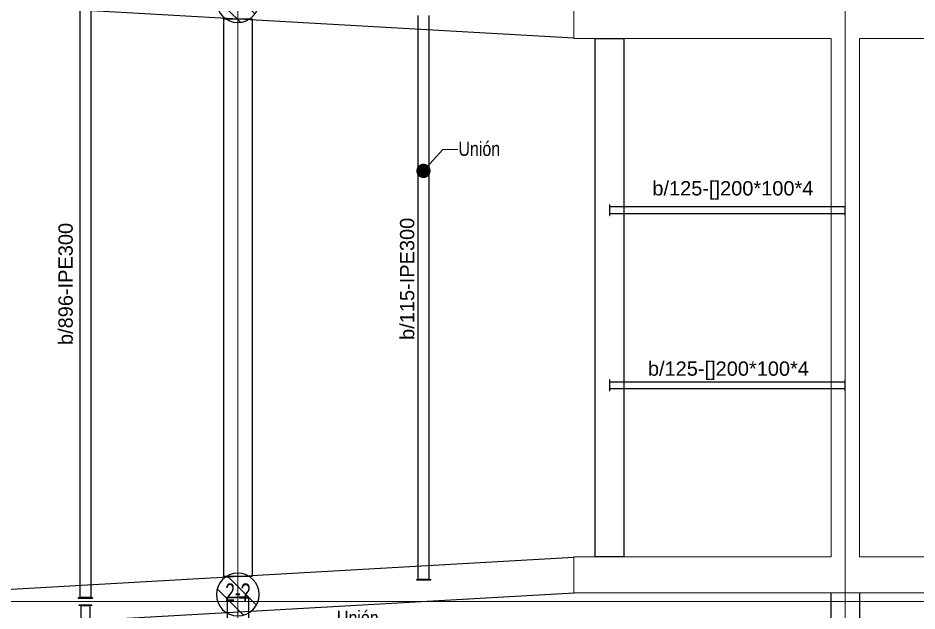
# Model space of a CAD drawing. Extents: x 7536 to 102814, y -9868 to 35131.
# Drawn here: x 44257 to 56836, y 14325 to 22618 of the extents above; entities that cross this region are included whole.
import ezdxf
from ezdxf.enums import TextEntityAlignment as Align

# ---------------------------------------------------------------- set-up
doc = ezdxf.new("R2010")
doc.units = 0
doc.header["$LTSCALE"] = 0.4
doc.linetypes.add('DXK_LINE_DOT2', pattern=[3.9198, 1.9599, -1.9599])
doc.linetypes.add('Grid Line', pattern=[3.33375, 1.905, -0.47625, 0.47625, -0.47625])
doc.layers.add('COTAS', color=8, linetype='Continuous')
doc.layers.add('VIGAS', color=8, linetype='Continuous')
for name, color, linetype, lineweight in [('E_COLUMNAS', 1, 'Continuous', 18), ('E_COLUMNAS-1', 1, 'Continuous', 25), ('E_COLUMNAS-3', 1, 'Continuous', 35), ('E_EJES-1', 8, 'Grid Line', 9), ('E_TEXTO', 3, 'Continuous', 9), ('E_VIGAS-1', 254, 'Continuous', 25), ('E_VIGAS-2', 5, 'Continuous', 25), ('I-WALL-1', 2, 'Continuous', 18)]:
    doc.layers.add(name, color=color, linetype=linetype, lineweight=lineweight)
doc.styles.add('CX', font='ARIALUNI.ttf', dxfattribs={"width": 0.8, "height": 300})
doc.styles.add('VERDANA', font='arial.ttf')

# ---------------------------------------------------------------- blocks, each defined once
blk = doc.blocks.new('EST_SCM_COLUMNA-SECCION-CIRCULAR - EST_SCM_COLUMNA-CONCRETO-CIRCULAR_Ø_60cm-2120762-_6_00m_N_E_-NIVEL-2 DOC')
at = {"layer": 'E_COLUMNAS'}
h = blk.add_hatch(dxfattribs=at)
h.set_pattern_fill('FP_21', color=256, style=0, pattern_type=2)
h.set_pattern_definition([(135, (48.662, -157.562), (-0.15909903, -0.15909903), [])])
h.paths.add_polyline_path([(0, -0.3), (0.059, -0.294), (0.115, -0.277), (0.167, -0.249), (0.212, -0.212), (0.249, -0.167), (0.277, -0.115), (0.294, -0.059), (0.3, 0), (0.293, 0.062), (0.277, 0.115), (0.249, 0.167), (0.212, 0.212), (0.167, 0.249), (0.115, 0.277), (0.059, 0.294), (0, 0.3), (-0.059, 0.294), (-0.115, 0.277), (-0.167, 0.249), (-0.212, 0.212), (-0.249, 0.167), (-0.277, 0.115), (-0.294, 0.059), (-0.3, 0), (-0.294, -0.059), (-0.277, -0.115), (-0.249, -0.167), (-0.212, -0.212), (-0.167, -0.249), (-0.115, -0.277), (-0.059, -0.294)])
at = {"layer": 'E_COLUMNAS-1'}
for start, end in [(360, 180), (180, 360)]:
    blk.add_arc((0, 0), 0.3, start, end, dxfattribs=at)
blk = doc.blocks.new('EST_SCM_COLUMNA-SECCION-CIRCULAR - EST_SCM_COLUMNA-CONCRETO-CIRCULAR_Ø_60cm-V19-_6_00m_N_E_-NIVEL-2 DOC')
at = {"layer": 'E_COLUMNAS'}
h = blk.add_hatch(dxfattribs=at)
h.set_pattern_fill('FP_22', color=256, style=0, pattern_type=2)
h.set_pattern_definition([(135, (48.662, -149.262), (-0.15909903, -0.15909903), [])])
h.paths.add_polyline_path([(0, -0.3), (0.059, -0.294), (0.115, -0.277), (0.167, -0.249), (0.212, -0.212), (0.249, -0.167), (0.277, -0.115), (0.294, -0.059), (0.3, 0), (0.293, 0.062), (0.277, 0.115), (0.249, 0.167), (0.212, 0.212), (0.167, 0.249), (0.115, 0.277), (0.059, 0.294), (0, 0.3), (-0.059, 0.294), (-0.115, 0.277), (-0.167, 0.249), (-0.212, 0.212), (-0.249, 0.167), (-0.277, 0.115), (-0.294, 0.059), (-0.3, 0), (-0.294, -0.059), (-0.277, -0.115), (-0.249, -0.167), (-0.212, -0.212), (-0.167, -0.249), (-0.115, -0.277), (-0.059, -0.294)])
at = {"layer": 'E_COLUMNAS-1'}
for start, end in [(360, 180), (180, 360)]:
    blk.add_arc((0, 0), 0.3, start, end, dxfattribs=at)
blk = doc.blocks.new('CX')
at = {"layer": 'E_TEXTO', "color": 3, "style": 'CX', "width": 0.7}
blk.add_attdef('CX', text='', height=200, dxfattribs=at).set_placement((0, 0), align=Align.MIDDLE_CENTER)

msp = doc.modelspace()

# ---------------------------------------------------------------- linework, layer by layer
at = {"layer": 'COTAS'}
for points in [[(47314.1, 14510.9), (47182.4, 14510.9), (47182.4, 14518.6), (47332.4, 14518.6)], [(47350.6, 14510.9), (47482.4, 14510.9), (47482.4, 14518.6), (47332.4, 14518.6)]]:
    msp.add_lwpolyline(points, dxfattribs=at)
at = {"layer": 'E_EJES-1'}
for p, q in [((47332.4, 3740.4), (47332.4, 34230.5)), ((55832.4, 3740.4), (55832.4, 34230.5)), ((8436, 14455.7), (101914.5, 14455.7))]:
    msp.add_line(p, q, dxfattribs=at)
at = {"layer": 'E_TEXTO', "color": 4}
for p, q in [((49930, 20480), (50200.6, 20778)), ((50200.6, 20778), (50410.3, 20778))]:
    msp.add_line(p, q, dxfattribs=at)
at = {"layer": 'E_TEXTO', "color": 4, "const_width": 100}
msp.add_lwpolyline([(49880, 20480, 1), (49980, 20480, 1)], format="xyb", close=True, dxfattribs=at)
at = {"layer": 'E_VIGAS-1', "color": 30, "true_color": 0xf26722}
for p, q in [((47132.4, 22605.6), (47132.4, 14812.4)), ((47132.4, 22605.6), (47532.4, 22605.6)), ((47532.4, 22605.6), (47532.4, 14812.4)), ((47132.4, 14812.4), (47532.4, 14812.4))]:
    msp.add_line(p, q, dxfattribs=at)
for points in [[(52732.6, 15080.8), (52332.6, 15080.8), (52332.6, 22330.8), (52732.6, 22330.8), (52732.6, 15080.8)], [(56032.6, 14580.8), (56032.6, 13828.1), (56032.6, 13823.2), (55632.6, 13823.2), (55632.6, 13828.1), (55632.6, 14580.8)]]:
    msp.add_lwpolyline(points, dxfattribs=at)
at = {"layer": 'E_VIGAS-2', "color": 30, "true_color": 0xf26722}
for p, q in [((52032.6, 22336.1), (38825.3, 23085.8)), ((52121.7, 14580.8), (38832.6, 13827.8))]:
    msp.add_line(p, q, dxfattribs=at)
msp.add_lwpolyline([(38832.6, 13827.8), (38832.6, 14327.8), (52032.6, 15076.6)], dxfattribs=at)
at = {"layer": 'I-WALL-1', "color": 40, "true_color": 0xf8d731}
msp.add_lwpolyline([(56032.6, 15080.8), (56032.6, 22330.8), (59632.6, 22330.8), (59632.6, 22830.8), (52032.6, 22830.8), (52032.6, 22330.8), (55632.6, 22330.8), (55632.6, 15080.8), (52032.6, 15080.8), (52032.6, 14580.8), (59632.6, 14580.8), (59632.6, 15080.8)], close=True, dxfattribs=at)
at = {"layer": 'VIGAS'}
for p, q in [((45124.9, 14511.7), (45124.9, 22920.4)), ((45274.9, 22920.4), (45274.9, 14511.7)), ((49857.4, 14766.7), (49857.4, 22653.2)), ((50007.4, 22653.2), (50007.4, 14766.7)), ((49832.4, 14766.7), (50032.4, 14766.7)), ((49832.4, 14766.7), (49832.4, 14760.7)), ((49832.4, 14760.7), (50032.4, 14760.7)), ((50007.4, 14766.7), (49857.4, 14766.7)), ((50032.4, 14766.7), (50032.4, 14760.7)), ((45099.9, 14511.7), (45299.9, 14511.7)), ((45099.9, 14511.7), (45099.9, 14505.7)), ((45099.9, 14505.7), (45299.9, 14505.7)), ((45274.9, 14511.7), (45124.9, 14511.7)), ((45299.9, 14511.7), (45299.9, 14505.7)), ((47182.4, 14510.9), (47182.4, 7655)), ((47482.4, 14510.9), (47482.4, 7655.3)), ((45289.9, 14405.7), (45109.9, 14405.7)), ((45109.9, 14405.7), (45109.9, 14399.7)), ((45289.9, 14399.7), (45109.9, 14399.7)), ((45139.9, 14399.7), (45259.9, 14399.7)), ((45139.9, 7664), (45139.9, 14399.7)), ((45259.9, 14399.7), (45259.9, 7664)), ((45289.9, 14405.7), (45289.9, 14399.7))]:
    msp.add_line(p, q, dxfattribs=at)
at = {"layer": 'VIGAS', "linetype": 'Continuous'}
for points in [[(52532.6, 19855.8), (52538.6, 19855.8), (52538.6, 20005.8), (52532.6, 20005.8)], [(55826.4, 19980.8), (55826.4, 19880.8), (55632.6, 19880.8), (52538.6, 19880.8), (52538.6, 19980.8), (55632.6, 19980.8)], [(52532.6, 17405.8), (52538.6, 17405.8), (52538.6, 17555.8), (52532.6, 17555.8)], [(52538.6, 17530.8), (55632.6, 17530.8), (55826.4, 17530.8), (55826.4, 17430.8), (55632.6, 17430.8), (52538.6, 17430.8)]]:
    msp.add_lwpolyline(points, close=True, dxfattribs=at)
at = {"layer": 'VIGAS', "linetype": 'DXK_LINE_DOT2'}
for points in [[(55832.4, 20005.8), (55826.4, 20005.8), (55826.4, 19855.8), (55832.4, 19855.8)], [(55832.4, 17555.8), (55826.4, 17555.8), (55826.4, 17405.8), (55832.4, 17405.8)]]:
    msp.add_lwpolyline(points, close=True, dxfattribs=at)

# ---------------------------------------------------------------- block references
at = {"layer": 'E_COLUMNAS-3', "xscale": 999.99999999998, "yscale": 999.99999999998, "zscale": 999.99999999998}
for name, p in [('EST_SCM_COLUMNA-SECCION-CIRCULAR - EST_SCM_COLUMNA-CONCRETO-CIRCULAR_Ø_60cm-2120762-_6_00m_N_E_-NIVEL-2 DOC', (47332.5, 22855.7)), ('EST_SCM_COLUMNA-SECCION-CIRCULAR - EST_SCM_COLUMNA-CONCRETO-CIRCULAR_Ø_60cm-V19-_6_00m_N_E_-NIVEL-2 DOC', (47332.5, 14555.7))]:
    msp.add_blockref(name, p, dxfattribs=at)
at = {"layer": 'E_TEXTO', "xscale": 1.25, "yscale": 1.25, "zscale": 1.25}
msp.add_blockref('CX', (47332.4, 14585.9), dxfattribs=at).add_auto_attribs({'CX': '2-?'})

# ---------------------------------------------------------------- texts
at = {"layer": 'E_TEXTO', "color": 4, "style": 'CX', "width": 0.8}
for p in [(50419.3, 20689.2), (48719.3, 14129.2)]:
    msp.add_text('Unión', height=200, dxfattribs=at).set_placement(p)
at = {"layer": 'E_TEXTO', "style": 'VERDANA'}
for p in [(54259.3, 20136.7), (54196.8, 17615)]:
    msp.add_text('b/125-[]200*100*4', height=200, dxfattribs=at).set_placement(p, align=Align.CENTER)
for s, p in [('b/115-IPE300', (49801.4, 18970.3)), ('b/896-IPE300', (45022.7, 18898.4))]:
    msp.add_text(s, height=200, rotation=90, dxfattribs=at).set_placement(p, align=Align.CENTER)

doc.saveas('drawing.dxf')
